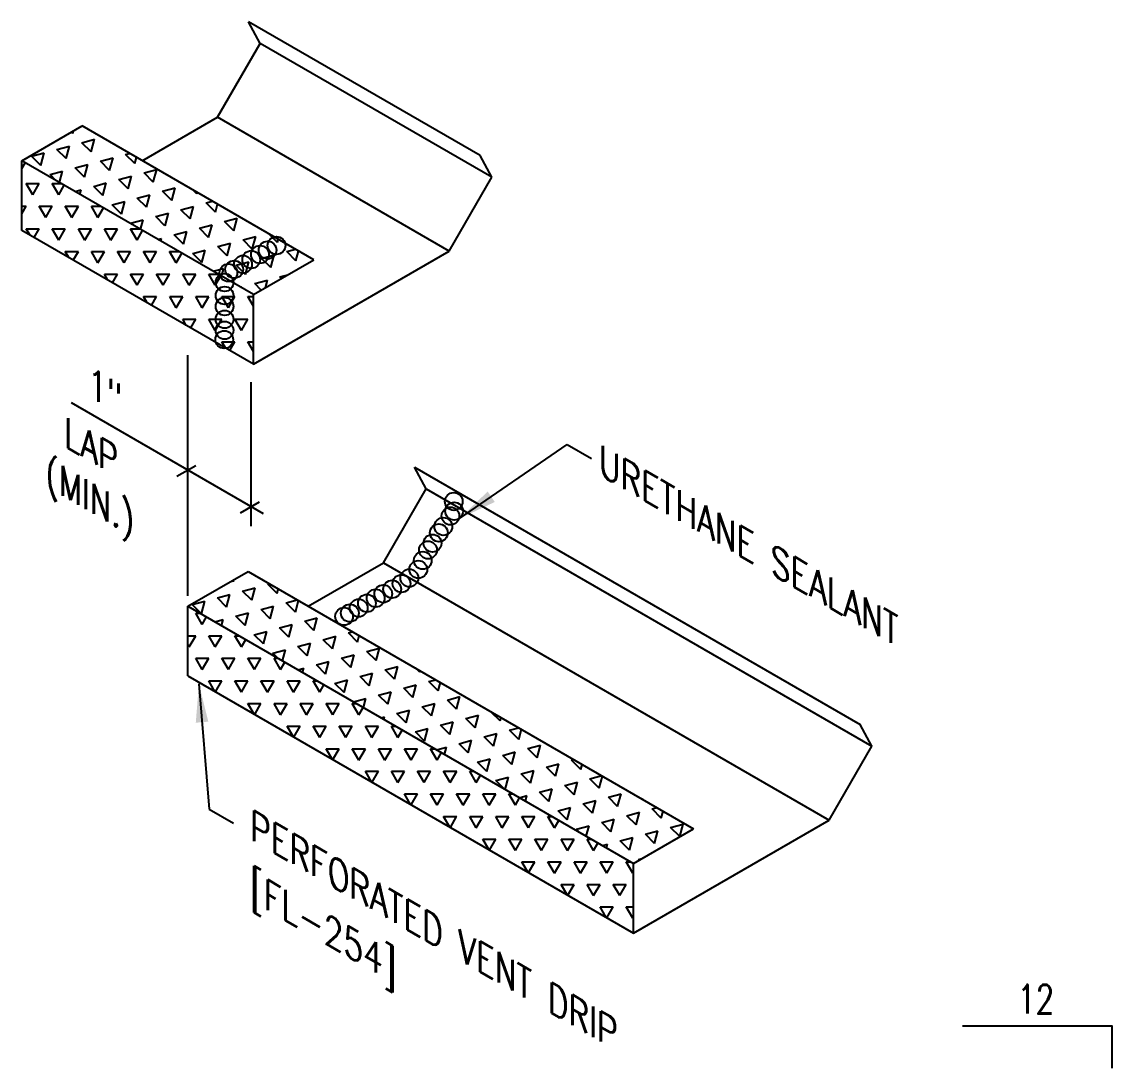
# Model space of a CAD drawing. Header units: inches. Extents: x 0 to 46.1, y 14.2 to 47.6.
# Drawn here: x 24.24 to 38.44, y 33.97 to 47.59 of the extents above; entities that cross this region are included whole.
import ezdxf
from ezdxf.enums import TextEntityAlignment as Align

# ---------------------------------------------------------------- set-up
doc = ezdxf.new("R2010")
doc.units = ezdxf.units.IN
doc.header["$MEASUREMENT"] = 0
for name, color, linetype in [('DIM', 2, 'Continuous'), ('MARK', 1, 'Continuous'), ('SEALANT', 8, 'Continuous'), ('TEXT', 2, 'Continuous'), ('TRIM', 6, 'Continuous')]:
    doc.layers.add(name, color=color, linetype=linetype)
doc.styles.add('ROMANS', font='ROMANS.SHX', dxfattribs={"width": 0.75, "height": 0.5})
doc.styles.add('TEXT', font='SIMPLEX', dxfattribs={"width": 0.75, "height": 6})
doc.styles.add('TEXT1', font='ROMANS.shx', dxfattribs={"width": 0.75, "height": 0.375})
doc.dimstyles.new('DETAIL$7', dxfattribs={"dimscale": 4, "dimtxt": 6, "dimasz": 0.125, "dimexe": 0.0625, "dimexo": 0.125, "dimgap": 0.0625, "dimtad": 1, "dimdec": 5, "dimzin": 3, "dimdsep": 46, "dimlunit": 4, "dimtxsty": 'TEXT', "dimblk": 'ARCHTICK', "dimcen": 0.0625, "dimclrd": 7, "dimclre": 7, "dimclrt": 2, "dimadec": 0, "dimazin": 0, "dimtfac": 0.666667, "dimtdec": 5, "dimtmove": 0, "dimatfit": 3, "dimfxl": 0, "dimfrac": 2, "dimtolj": 1, "dimtzin": 3, "dimarcsym": 0})
pattern_1 = [(60, (-12.83876, 15.60904), (-0.169945, 0.2943533), [0.169945, -0.169945]), (120, (-12.83876, 15.60904), (-0.3398899, 2e-10), [0.169945, -0.169945]), (0, (-12.92373, 15.7562), (0.169945, 0.2943533), [0.169945, -0.169945])]
pattern_2 = [(75, (-12.83876, 15.60904), (-0.2403385, 0.2403385), [0.169945, -0.169945]), (135, (-12.83876, 15.60904), (-0.3283084, -0.08797), [0.169945, -0.169945]), (15, (-12.95892, 15.7292), (0.08797, 0.3283084), [0.169945, -0.169945])]

# ---------------------------------------------------------------- blocks, each defined once
blk = doc.blocks.new('slopr1')
at = {"layer": 'MARK', "color": 6}
blk.add_lwpolyline([(0, 0), (0, 0.1368), (-0.4871, 0.1368)], dxfattribs=at)
at = {"layer": 'MARK', "color": 2, "style": 'TEXT1', "width": 0.75}
blk.add_text('12', height=0.09375, dxfattribs=at).set_placement((-0.3095, 0.1779))
blk.add_attdef('SLOPR1', (0.0415, 0.0243), '', height=0.0938, dxfattribs=at)

msp = doc.modelspace()

# ---------------------------------------------------------------- hatches: boundary and pattern name
at = {"layer": 'TRIM'}
h = msp.add_hatch(dxfattribs=at)
h.set_pattern_fill('TRIANG', color=8, scale=0.906373, angle=15, style=0)
h.set_pattern_definition(pattern_2)
h.paths.add_polyline_path([(25.02258, 46.23623), (24.23764, 45.78304), (27.2556, 44.04062), (28.04054, 44.49381)])
h = msp.add_hatch(dxfattribs=at)
h.set_pattern_fill('TRIANG', color=8, scale=0.906373, style=0)
h.set_pattern_definition(pattern_1)
h.paths.add_polyline_path([(24.23764, 45.78304), (24.23764, 44.87667), (27.2556, 43.13425), (27.2556, 44.04062)])
h = msp.add_hatch(dxfattribs=at)
h.set_pattern_fill('TRIANG', color=8, scale=0.906373, angle=15, style=0)
h.set_pattern_definition(pattern_2)
h.paths.add_polyline_path([(27.18524, 40.43651), (26.40029, 39.98332), (32.20454, 36.63224), (32.98948, 37.08542)])
h = msp.add_hatch(dxfattribs=at)
h.set_pattern_fill('TRIANG', color=8, scale=0.906373, style=0)
h.set_pattern_definition(pattern_1)
h.paths.add_polyline_path([(26.40029, 39.98332), (26.40029, 39.07695), (32.20454, 35.72586), (32.20454, 36.63224)])

# ---------------------------------------------------------------- linework, layer by layer
at = {"layer": 'DIM', "color": 7}
for p, q in [((26.40029, 40.11601), (26.40029, 43.2518)), ((27.22337, 42.90022), (27.22337, 41.02663)), ((27.3866, 41.18788), (24.88455, 42.63244)), ((26.50423, 41.8124), (26.25732, 41.66985)), ((27.32836, 41.33659), (27.08145, 41.19404))]:
    msp.add_line(p, q, dxfattribs=at)
at = {"layer": 'SEALANT'}
for centre in [(27.55528, 44.67971), (27.22663, 44.49697), (27.34045, 44.56269), (27.43903, 44.6196), (27.00373, 44.36828), (27.11924, 44.43497), (26.9292, 44.32525), (26.87913, 44.19845), (26.87913, 44.02908), (26.87913, 43.88553), (26.87913, 43.71889), (26.87913, 43.57534), (26.87512, 43.45513), (29.86473, 41.34695), (29.86959, 41.22057), (29.82096, 41.15738), (29.67022, 40.93864), (29.72857, 41.02128), (29.58755, 40.80254), (29.52919, 40.71505), (29.46111, 40.57894), (29.40276, 40.46229), (29.18393, 40.27758), (29.28605, 40.35049), (28.84753, 40.08764), (28.94611, 40.14456), (29.06236, 40.20467), (28.62631, 39.95993), (28.7337, 40.02193), (28.43628, 39.85021), (28.5108, 39.89324)]:
    msp.add_circle(centre, 0.11578, dxfattribs=at)
at = {"layer": 'TRIM'}
for p, q in [((27.34374, 47.31088), (27.19112, 47.59265)), ((30.20909, 45.85023), (27.19112, 47.59265)), ((26.7887, 46.34952), (27.34374, 47.31088)), ((30.3617, 45.56846), (27.34374, 47.31088)), ((25.80753, 45.78304), (26.7887, 46.34952)), ((29.80666, 44.6071), (26.7887, 46.34952)), ((24.23764, 45.78304), (25.02258, 46.23623)), ((28.04054, 44.49381), (25.02258, 46.23623)), ((24.23764, 44.87667), (24.23764, 45.78304)), ((27.2556, 44.04062), (24.23764, 45.78304)), ((30.3617, 45.56846), (30.20909, 45.85023)), ((29.80666, 44.6071), (30.3617, 45.56846)), ((27.2556, 43.13425), (24.23764, 44.87667)), ((27.2556, 43.13425), (29.80666, 44.6071)), ((27.2556, 44.04062), (28.04054, 44.49381)), ((27.2556, 43.13425), (27.2556, 44.04062)), ((29.50639, 41.51116), (29.35378, 41.79293)), ((29.35378, 41.79293), (35.15803, 38.44185)), ((28.95136, 40.5498), (29.50639, 41.51116)), ((29.50639, 41.51116), (35.31064, 38.16007)), ((27.97018, 39.98332), (28.95136, 40.5498)), ((28.95136, 40.5498), (34.7556, 37.19872)), ((26.40029, 39.98332), (27.18524, 40.43651)), ((27.18524, 40.43651), (32.98948, 37.08542)), ((26.40029, 39.07695), (26.40029, 39.98332)), ((26.40029, 39.98332), (32.20454, 36.63224)), ((26.40029, 39.07695), (32.20454, 35.72586)), ((35.31064, 38.16007), (35.15803, 38.44185)), ((34.7556, 37.19872), (35.31064, 38.16007)), ((32.20454, 35.72586), (34.7556, 37.19872)), ((32.20454, 36.63224), (32.98948, 37.08542)), ((32.20454, 35.72586), (32.20454, 36.63224))]:
    msp.add_line(p, q, dxfattribs=at)

# ---------------------------------------------------------------- block references
at = {"layer": 'MARK', "xscale": 4, "yscale": 4, "zscale": 4}
msp.add_blockref('slopr1', (38.44229, 33.96722), dxfattribs=at)

# ---------------------------------------------------------------- texts
at = {"layer": 'DIM', "style": 'ROMANS', "oblique": 330}
for s, p in [('1"', (25.09672, 42.72498)), ('LAP', (24.78944, 42.06866))]:
    msp.add_text(s, height=0.338437, rotation=330, dxfattribs=at).set_placement(p)
msp.add_text('(MIN.)', height=0.338437, rotation=330, dxfattribs=at).set_placement((25.20854, 41.36319), align=Align.MIDDLE_CENTER)
at = {"layer": 'TEXT', "style": 'ROMANS', "oblique": 330}
for s, height, p in [('URETHANE SEALANT', 0.3449189, (31.75472, 41.70092)), ('PERFORATED VENT DRIP', 0.3449189, (27.2118, 36.95182)), ('[FL-254]', 0.344919, (27.2118, 36.15708))]:
    msp.add_text(s, height=height, rotation=330, dxfattribs=at).set_placement(p)

# ---------------------------------------------------------------- leaders
at = {"layer": 'TEXT'}
for points in [[(29.94081, 41.12508), (31.34272, 42.08735), (31.65993, 41.90616)], [(26.54498, 38.9709), (26.67906, 37.33825), (26.99627, 37.15706)]]:
    msp.add_leader(points, dimstyle='DETAIL$7', dxfattribs=at)

doc.saveas('drawing.dxf')
